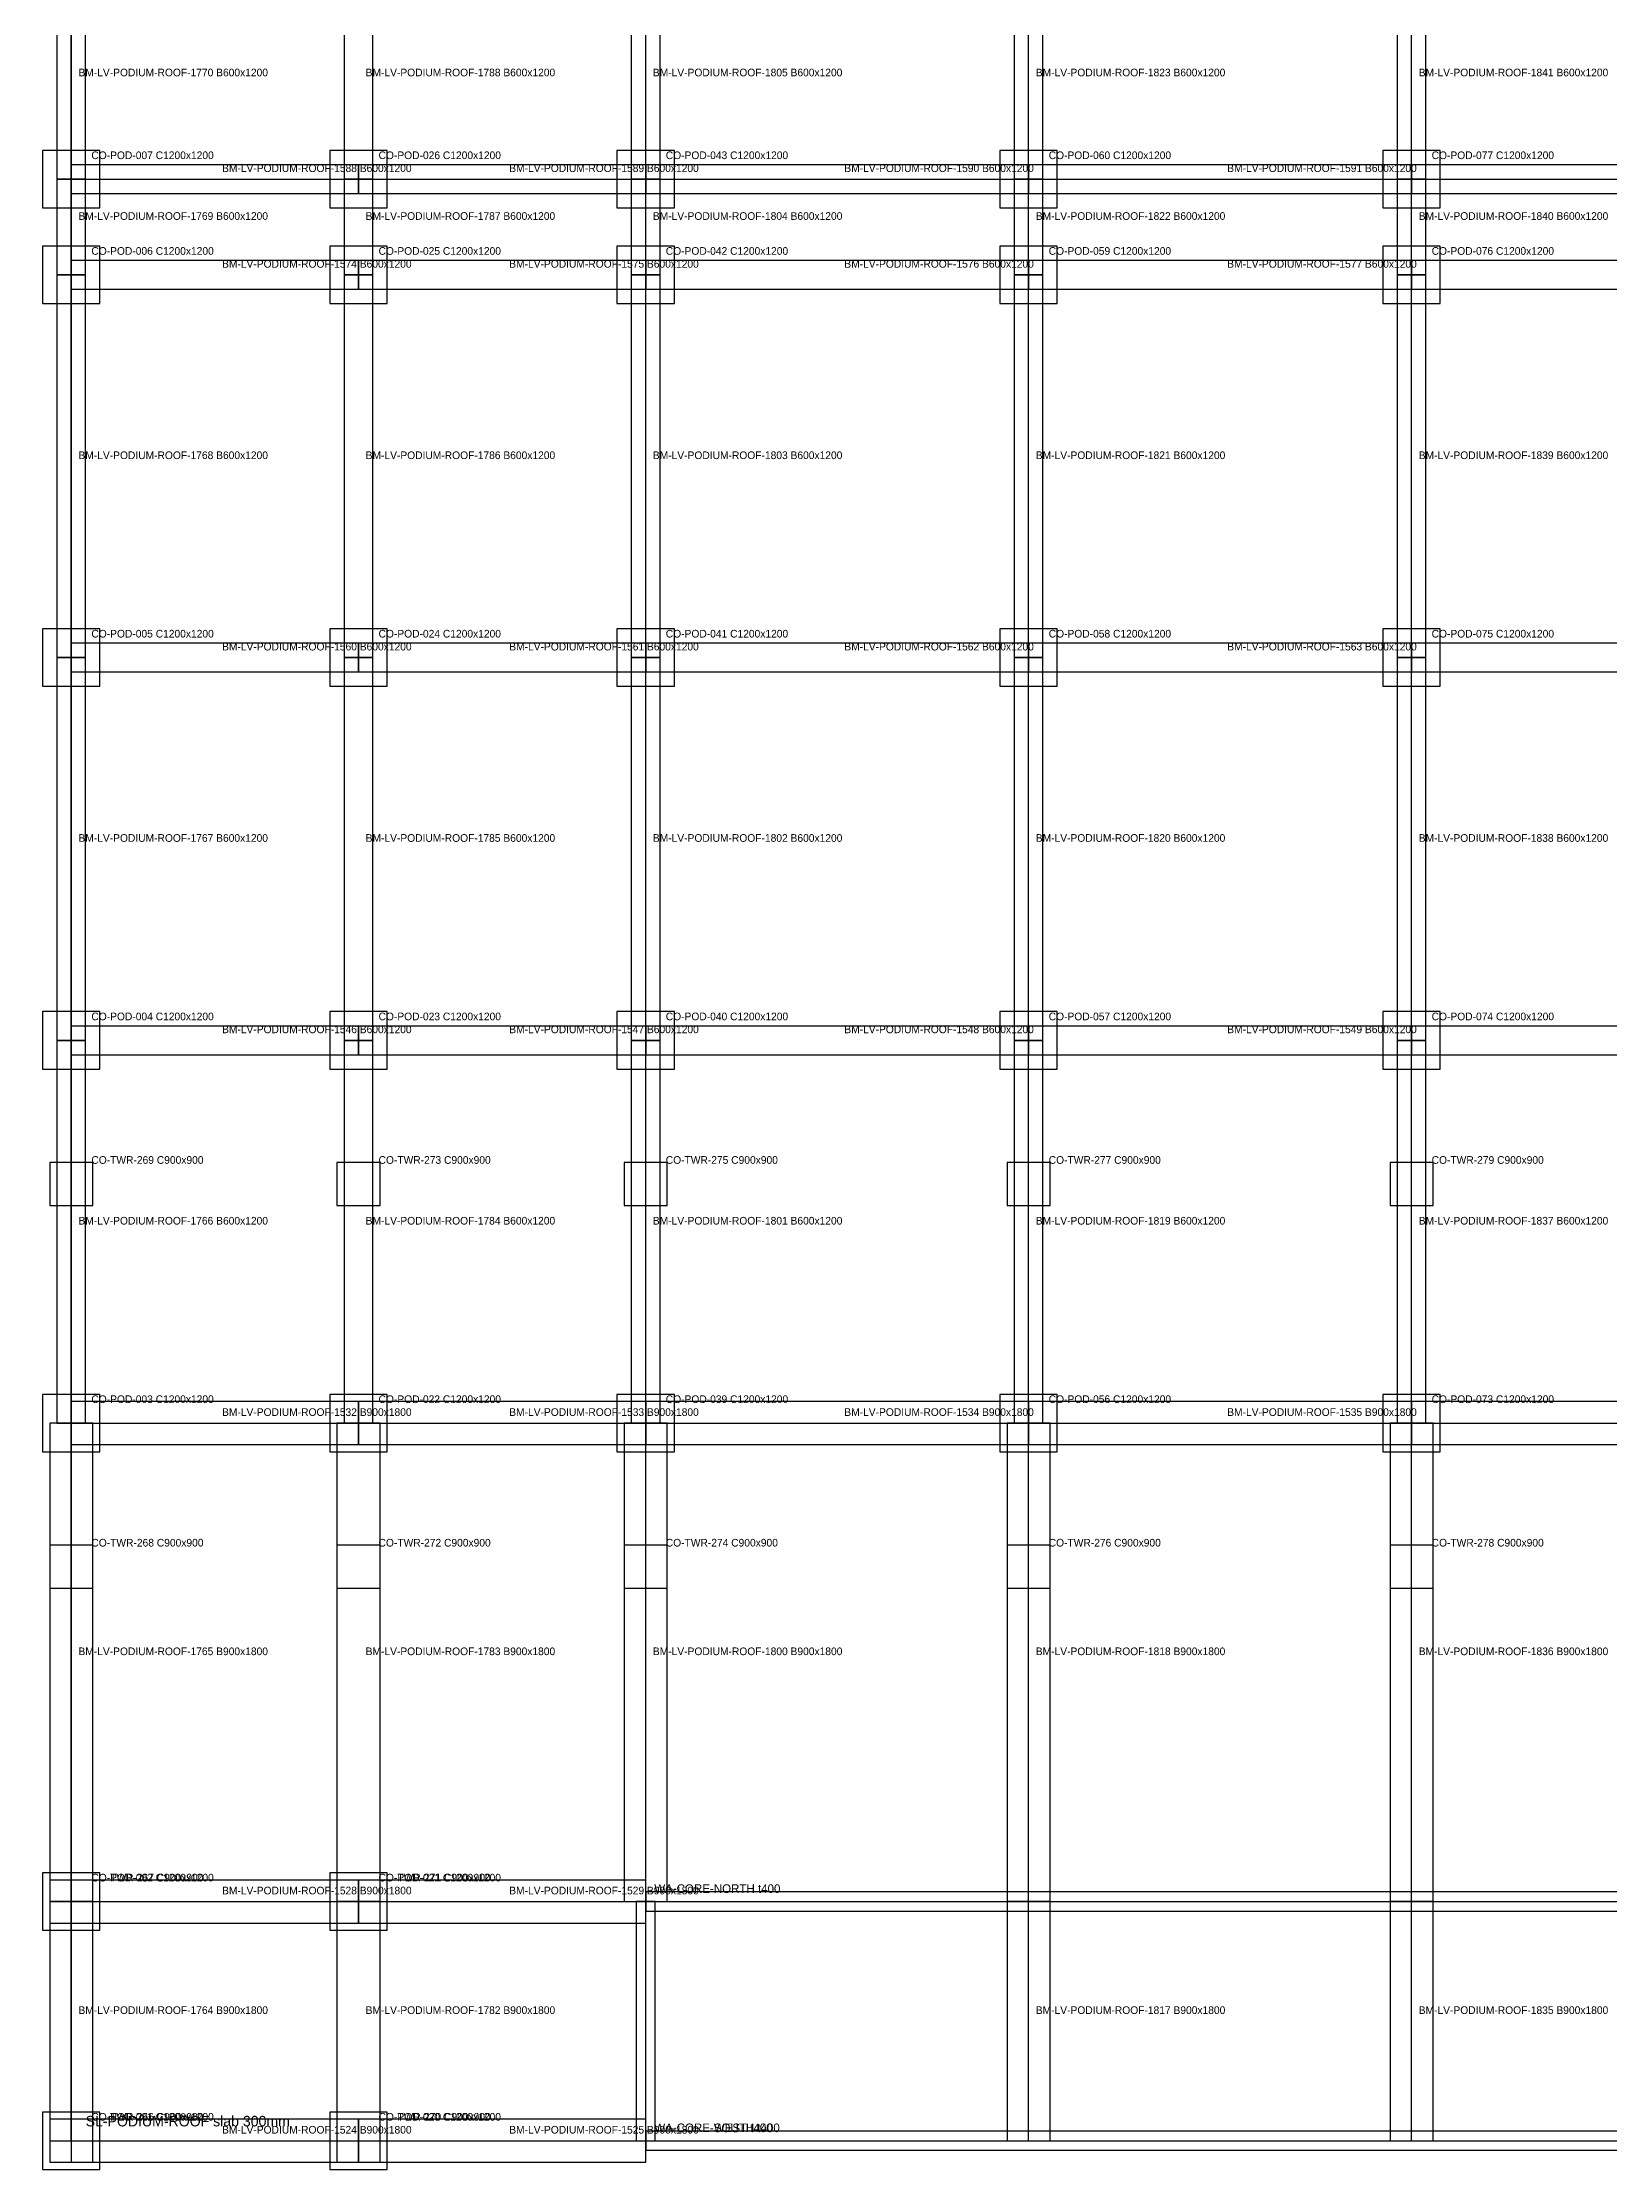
# Model space of a CAD drawing. Header units: millimetres. Extents: x -600 to 227101, y -254450 to 109948.
# Drawn here: x 118400 to 151134, y -127600 to -83144 of the extents above; entities that cross this region are included whole.
import ezdxf

# ---------------------------------------------------------------- set-up
doc = ezdxf.new("R2010")
doc.units = ezdxf.units.MM
for name, color, linetype in [('LV-PODIUM-ROOF_BEAM', 5, 'Continuous'), ('LV-PODIUM-ROOF_COLUMN', 1, 'Continuous'), ('LV-PODIUM-ROOF_GRID', 8, 'Continuous'), ('LV-PODIUM-ROOF_SLAB', 7, 'Continuous'), ('LV-PODIUM-ROOF_WALL', 3, 'Continuous'), ('TEXT', 7, 'Continuous')]:
    doc.layers.add(name, color=color, linetype=linetype)

msp = doc.modelspace()

# ---------------------------------------------------------------- linework, layer by layer
at = {"layer": 'LV-PODIUM-ROOF_BEAM'}
for points in [[(118700, -86000), (119300, -86000), (119300, -82000), (118700, -82000), (118700, -86000)], [(124700, -86000), (125300, -86000), (125300, -82000), (124700, -82000), (124700, -86000)], [(130700, -86000), (131300, -86000), (131300, -82000), (130700, -82000), (130700, -86000)], [(138700, -86000), (139300, -86000), (139300, -82000), (138700, -82000), (138700, -86000)], [(146700, -86000), (147300, -86000), (147300, -82000), (146700, -82000), (146700, -86000)], [(119000, -85700), (119000, -86300), (125000, -86300), (125000, -85700), (119000, -85700)], [(125000, -85700), (125000, -86300), (131000, -86300), (131000, -85700), (125000, -85700)], [(131000, -85700), (131000, -86300), (139000, -86300), (139000, -85700), (131000, -85700)], [(139000, -85700), (139000, -86300), (147000, -86300), (147000, -85700), (139000, -85700)], [(147000, -85700), (147000, -86300), (155000, -86300), (155000, -85700), (147000, -85700)], [(118700, -88000), (119300, -88000), (119300, -86000), (118700, -86000), (118700, -88000)], [(124700, -88000), (125300, -88000), (125300, -86000), (124700, -86000), (124700, -88000)], [(130700, -88000), (131300, -88000), (131300, -86000), (130700, -86000), (130700, -88000)], [(138700, -88000), (139300, -88000), (139300, -86000), (138700, -86000), (138700, -88000)], [(146700, -88000), (147300, -88000), (147300, -86000), (146700, -86000), (146700, -88000)], [(118700, -96000), (119300, -96000), (119300, -88000), (118700, -88000), (118700, -96000)], [(119000, -87700), (119000, -88300), (125000, -88300), (125000, -87700), (119000, -87700)], [(124700, -96000), (125300, -96000), (125300, -88000), (124700, -88000), (124700, -96000)], [(125000, -87700), (125000, -88300), (131000, -88300), (131000, -87700), (125000, -87700)], [(130700, -96000), (131300, -96000), (131300, -88000), (130700, -88000), (130700, -96000)], [(131000, -87700), (131000, -88300), (139000, -88300), (139000, -87700), (131000, -87700)], [(138700, -96000), (139300, -96000), (139300, -88000), (138700, -88000), (138700, -96000)], [(139000, -87700), (139000, -88300), (147000, -88300), (147000, -87700), (139000, -87700)], [(146700, -96000), (147300, -96000), (147300, -88000), (146700, -88000), (146700, -96000)], [(147000, -87700), (147000, -88300), (155000, -88300), (155000, -87700), (147000, -87700)], [(118700, -104000), (119300, -104000), (119300, -96000), (118700, -96000), (118700, -104000)], [(119000, -95700), (119000, -96300), (125000, -96300), (125000, -95700), (119000, -95700)], [(124700, -104000), (125300, -104000), (125300, -96000), (124700, -96000), (124700, -104000)], [(125000, -95700), (125000, -96300), (131000, -96300), (131000, -95700), (125000, -95700)], [(130700, -104000), (131300, -104000), (131300, -96000), (130700, -96000), (130700, -104000)], [(131000, -95700), (131000, -96300), (139000, -96300), (139000, -95700), (131000, -95700)], [(138700, -104000), (139300, -104000), (139300, -96000), (138700, -96000), (138700, -104000)], [(139000, -95700), (139000, -96300), (147000, -96300), (147000, -95700), (139000, -95700)], [(146700, -104000), (147300, -104000), (147300, -96000), (146700, -96000), (146700, -104000)], [(147000, -95700), (147000, -96300), (155000, -96300), (155000, -95700), (147000, -95700)], [(118700, -112000), (119300, -112000), (119300, -104000), (118700, -104000), (118700, -112000)], [(119000, -103700), (119000, -104300), (125000, -104300), (125000, -103700), (119000, -103700)], [(124700, -112000), (125300, -112000), (125300, -104000), (124700, -104000), (124700, -112000)], [(125000, -103700), (125000, -104300), (131000, -104300), (131000, -103700), (125000, -103700)], [(130700, -112000), (131300, -112000), (131300, -104000), (130700, -104000), (130700, -112000)], [(131000, -103700), (131000, -104300), (139000, -104300), (139000, -103700), (131000, -103700)], [(138700, -112000), (139300, -112000), (139300, -104000), (138700, -104000), (138700, -112000)], [(139000, -103700), (139000, -104300), (147000, -104300), (147000, -103700), (139000, -103700)], [(146700, -112000), (147300, -112000), (147300, -104000), (146700, -104000), (146700, -112000)], [(147000, -103700), (147000, -104300), (155000, -104300), (155000, -103700), (147000, -103700)], [(119000, -111550), (119000, -112450), (125000, -112450), (125000, -111550), (119000, -111550)], [(125000, -111550), (125000, -112450), (131000, -112450), (131000, -111550), (125000, -111550)], [(131000, -111550), (131000, -112450), (139000, -112450), (139000, -111550), (131000, -111550)], [(139000, -111550), (139000, -112450), (147000, -112450), (147000, -111550), (139000, -111550)], [(147000, -111550), (147000, -112450), (155000, -112450), (155000, -111550), (147000, -111550)], [(118550, -122000), (119450, -122000), (119450, -112000), (118550, -112000), (118550, -122000)], [(124550, -122000), (125450, -122000), (125450, -112000), (124550, -112000), (124550, -122000)], [(130550, -122000), (131450, -122000), (131450, -112000), (130550, -112000), (130550, -122000)], [(138550, -122000), (139450, -122000), (139450, -112000), (138550, -112000), (138550, -122000)], [(146550, -122000), (147450, -122000), (147450, -112000), (146550, -112000), (146550, -122000)], [(119000, -121550), (119000, -122450), (125000, -122450), (125000, -121550), (119000, -121550)], [(125000, -121550), (125000, -122450), (131000, -122450), (131000, -121550), (125000, -121550)], [(118550, -127000), (119450, -127000), (119450, -122000), (118550, -122000), (118550, -127000)], [(124550, -127000), (125450, -127000), (125450, -122000), (124550, -122000), (124550, -127000)], [(138550, -127000), (139450, -127000), (139450, -122000), (138550, -122000), (138550, -127000)], [(146550, -127000), (147450, -127000), (147450, -122000), (146550, -122000), (146550, -127000)], [(119000, -126550), (119000, -127450), (125000, -127450), (125000, -126550), (119000, -126550)], [(125000, -126550), (125000, -127450), (131000, -127450), (131000, -126550), (125000, -126550)]]:
    msp.add_lwpolyline(points, close=True, dxfattribs=at)
at = {"layer": 'LV-PODIUM-ROOF_COLUMN'}
for points in [[(118400, -86600), (119600, -86600), (119600, -85400), (118400, -85400), (118400, -86600)], [(124400, -86600), (125600, -86600), (125600, -85400), (124400, -85400), (124400, -86600)], [(130400, -86600), (131600, -86600), (131600, -85400), (130400, -85400), (130400, -86600)], [(138400, -86600), (139600, -86600), (139600, -85400), (138400, -85400), (138400, -86600)], [(146400, -86600), (147600, -86600), (147600, -85400), (146400, -85400), (146400, -86600)], [(118400, -88600), (119600, -88600), (119600, -87400), (118400, -87400), (118400, -88600)], [(124400, -88600), (125600, -88600), (125600, -87400), (124400, -87400), (124400, -88600)], [(130400, -88600), (131600, -88600), (131600, -87400), (130400, -87400), (130400, -88600)], [(138400, -88600), (139600, -88600), (139600, -87400), (138400, -87400), (138400, -88600)], [(146400, -88600), (147600, -88600), (147600, -87400), (146400, -87400), (146400, -88600)], [(118400, -96600), (119600, -96600), (119600, -95400), (118400, -95400), (118400, -96600)], [(124400, -96600), (125600, -96600), (125600, -95400), (124400, -95400), (124400, -96600)], [(130400, -96600), (131600, -96600), (131600, -95400), (130400, -95400), (130400, -96600)], [(138400, -96600), (139600, -96600), (139600, -95400), (138400, -95400), (138400, -96600)], [(146400, -96600), (147600, -96600), (147600, -95400), (146400, -95400), (146400, -96600)], [(118400, -104600), (119600, -104600), (119600, -103400), (118400, -103400), (118400, -104600)], [(124400, -104600), (125600, -104600), (125600, -103400), (124400, -103400), (124400, -104600)], [(130400, -104600), (131600, -104600), (131600, -103400), (130400, -103400), (130400, -104600)], [(138400, -104600), (139600, -104600), (139600, -103400), (138400, -103400), (138400, -104600)], [(146400, -104600), (147600, -104600), (147600, -103400), (146400, -103400), (146400, -104600)], [(118550, -107450), (119450, -107450), (119450, -106550), (118550, -106550), (118550, -107450)], [(124550, -107450), (125450, -107450), (125450, -106550), (124550, -106550), (124550, -107450)], [(130550, -107450), (131450, -107450), (131450, -106550), (130550, -106550), (130550, -107450)], [(138550, -107450), (139450, -107450), (139450, -106550), (138550, -106550), (138550, -107450)], [(146550, -107450), (147450, -107450), (147450, -106550), (146550, -106550), (146550, -107450)], [(118400, -112600), (119600, -112600), (119600, -111400), (118400, -111400), (118400, -112600)], [(124400, -112600), (125600, -112600), (125600, -111400), (124400, -111400), (124400, -112600)], [(130400, -112600), (131600, -112600), (131600, -111400), (130400, -111400), (130400, -112600)], [(138400, -112600), (139600, -112600), (139600, -111400), (138400, -111400), (138400, -112600)], [(146400, -112600), (147600, -112600), (147600, -111400), (146400, -111400), (146400, -112600)], [(118550, -115450), (119450, -115450), (119450, -114550), (118550, -114550), (118550, -115450)], [(124550, -115450), (125450, -115450), (125450, -114550), (124550, -114550), (124550, -115450)], [(130550, -115450), (131450, -115450), (131450, -114550), (130550, -114550), (130550, -115450)], [(138550, -115450), (139450, -115450), (139450, -114550), (138550, -114550), (138550, -115450)], [(146550, -115450), (147450, -115450), (147450, -114550), (146550, -114550), (146550, -115450)], [(118400, -122600), (119600, -122600), (119600, -121400), (118400, -121400), (118400, -122600)], [(118550, -122450), (119450, -122450), (119450, -121550), (118550, -121550), (118550, -122450)], [(124400, -122600), (125600, -122600), (125600, -121400), (124400, -121400), (124400, -122600)], [(124550, -122450), (125450, -122450), (125450, -121550), (124550, -121550), (124550, -122450)], [(118400, -127600), (119600, -127600), (119600, -126400), (118400, -126400), (118400, -127600)], [(118550, -127450), (119450, -127450), (119450, -126550), (118550, -126550), (118550, -127450)], [(124400, -127600), (125600, -127600), (125600, -126400), (124400, -126400), (124400, -127600)], [(124550, -127450), (125450, -127450), (125450, -126550), (124550, -126550), (124550, -127450)]]:
    msp.add_lwpolyline(points, close=True, dxfattribs=at)
at = {"layer": 'LV-PODIUM-ROOF_GRID'}
for points in [[(119000, -127000), (119000, -25000)], [(131000, -127000), (131000, -25000)], [(139000, -127000), (139000, -25000)], [(147000, -127000), (147000, -25000)], [(119000, -86000), (223000, -86000)], [(119000, -112000), (223000, -112000)], [(119000, -122000), (223000, -122000)], [(119000, -127000), (223000, -127000)]]:
    msp.add_lwpolyline(points, dxfattribs=at)
at = {"layer": 'LV-PODIUM-ROOF_SLAB'}
msp.add_lwpolyline([(119000, -127000), (223000, -127000), (223000, -25000), (119000, -25000), (119000, -127000)], close=True, dxfattribs=at)
at = {"layer": 'LV-PODIUM-ROOF_WALL'}
for points in [[(131000, -121800), (131000, -122200), (211000, -122200), (211000, -121800), (131000, -121800)], [(130800, -127000), (131200, -127000), (131200, -122000), (130800, -122000), (130800, -127000)], [(131000, -126800), (131000, -127200), (211000, -127200), (211000, -126800), (131000, -126800)]]:
    msp.add_lwpolyline(points, close=True, dxfattribs=at)

# ---------------------------------------------------------------- texts
at = {"layer": 'TEXT'}
for s, height, p in [('BM-LV-PODIUM-ROOF-1770 B600x1200', 160, (119150, -83850)), ('BM-LV-PODIUM-ROOF-1788 B600x1200', 160, (125150, -83850)), ('BM-LV-PODIUM-ROOF-1805 B600x1200', 160, (131150, -83850)), ('BM-LV-PODIUM-ROOF-1823 B600x1200', 160, (139150, -83850)), ('BM-LV-PODIUM-ROOF-1841 B600x1200', 160, (147150, -83850)), ('CO-POD-007 C1200x1200', 160, (119420, -85580)), ('BM-LV-PODIUM-ROOF-1588 B600x1200', 160, (122150, -85850)), ('CO-POD-026 C1200x1200', 160, (125420, -85580)), ('BM-LV-PODIUM-ROOF-1589 B600x1200', 160, (128150, -85850)), ('CO-POD-043 C1200x1200', 160, (131420, -85580)), ('BM-LV-PODIUM-ROOF-1590 B600x1200', 160, (135150, -85850)), ('CO-POD-060 C1200x1200', 160, (139420, -85580)), ('BM-LV-PODIUM-ROOF-1591 B600x1200', 160, (143150, -85850)), ('CO-POD-077 C1200x1200', 160, (147420, -85580)), ('BM-LV-PODIUM-ROOF-1769 B600x1200', 160, (119150, -86850)), ('BM-LV-PODIUM-ROOF-1787 B600x1200', 160, (125150, -86850)), ('BM-LV-PODIUM-ROOF-1804 B600x1200', 160, (131150, -86850)), ('BM-LV-PODIUM-ROOF-1822 B600x1200', 160, (139150, -86850)), ('BM-LV-PODIUM-ROOF-1840 B600x1200', 160, (147150, -86850)), ('CO-POD-006 C1200x1200', 160, (119420, -87580)), ('CO-POD-025 C1200x1200', 160, (125420, -87580)), ('CO-POD-042 C1200x1200', 160, (131420, -87580)), ('CO-POD-059 C1200x1200', 160, (139420, -87580)), ('CO-POD-076 C1200x1200', 160, (147420, -87580)), ('BM-LV-PODIUM-ROOF-1574 B600x1200', 160, (122150, -87850)), ('BM-LV-PODIUM-ROOF-1575 B600x1200', 160, (128150, -87850)), ('BM-LV-PODIUM-ROOF-1576 B600x1200', 160, (135150, -87850)), ('BM-LV-PODIUM-ROOF-1577 B600x1200', 160, (143150, -87850)), ('BM-LV-PODIUM-ROOF-1768 B600x1200', 160, (119150, -91850)), ('BM-LV-PODIUM-ROOF-1786 B600x1200', 160, (125150, -91850)), ('BM-LV-PODIUM-ROOF-1803 B600x1200', 160, (131150, -91850)), ('BM-LV-PODIUM-ROOF-1821 B600x1200', 160, (139150, -91850)), ('BM-LV-PODIUM-ROOF-1839 B600x1200', 160, (147150, -91850)), ('CO-POD-005 C1200x1200', 160, (119420, -95580)), ('CO-POD-024 C1200x1200', 160, (125420, -95580)), ('CO-POD-041 C1200x1200', 160, (131420, -95580)), ('CO-POD-058 C1200x1200', 160, (139420, -95580)), ('CO-POD-075 C1200x1200', 160, (147420, -95580)), ('BM-LV-PODIUM-ROOF-1560 B600x1200', 160, (122150, -95850)), ('BM-LV-PODIUM-ROOF-1561 B600x1200', 160, (128150, -95850)), ('BM-LV-PODIUM-ROOF-1562 B600x1200', 160, (135150, -95850)), ('BM-LV-PODIUM-ROOF-1563 B600x1200', 160, (143150, -95850)), ('BM-LV-PODIUM-ROOF-1767 B600x1200', 160, (119150, -99850)), ('BM-LV-PODIUM-ROOF-1785 B600x1200', 160, (125150, -99850)), ('BM-LV-PODIUM-ROOF-1802 B600x1200', 160, (131150, -99850)), ('BM-LV-PODIUM-ROOF-1820 B600x1200', 160, (139150, -99850)), ('BM-LV-PODIUM-ROOF-1838 B600x1200', 160, (147150, -99850)), ('CO-POD-004 C1200x1200', 160, (119420, -103580)), ('CO-POD-023 C1200x1200', 160, (125420, -103580)), ('CO-POD-040 C1200x1200', 160, (131420, -103580)), ('CO-POD-057 C1200x1200', 160, (139420, -103580)), ('CO-POD-074 C1200x1200', 160, (147420, -103580)), ('BM-LV-PODIUM-ROOF-1546 B600x1200', 160, (122150, -103850)), ('BM-LV-PODIUM-ROOF-1547 B600x1200', 160, (128150, -103850)), ('BM-LV-PODIUM-ROOF-1548 B600x1200', 160, (135150, -103850)), ('BM-LV-PODIUM-ROOF-1549 B600x1200', 160, (143150, -103850)), ('CO-TWR-269 C900x900', 160, (119420, -106580)), ('CO-TWR-273 C900x900', 160, (125420, -106580)), ('CO-TWR-275 C900x900', 160, (131420, -106580)), ('CO-TWR-277 C900x900', 160, (139420, -106580)), ('CO-TWR-279 C900x900', 160, (147420, -106580)), ('BM-LV-PODIUM-ROOF-1766 B600x1200', 160, (119150, -107850)), ('BM-LV-PODIUM-ROOF-1784 B600x1200', 160, (125150, -107850)), ('BM-LV-PODIUM-ROOF-1801 B600x1200', 160, (131150, -107850)), ('BM-LV-PODIUM-ROOF-1819 B600x1200', 160, (139150, -107850)), ('BM-LV-PODIUM-ROOF-1837 B600x1200', 160, (147150, -107850)), ('CO-POD-003 C1200x1200', 160, (119420, -111580)), ('CO-POD-022 C1200x1200', 160, (125420, -111580)), ('CO-POD-039 C1200x1200', 160, (131420, -111580)), ('CO-POD-056 C1200x1200', 160, (139420, -111580)), ('CO-POD-073 C1200x1200', 160, (147420, -111580)), ('BM-LV-PODIUM-ROOF-1532 B900x1800', 160, (122150, -111850)), ('BM-LV-PODIUM-ROOF-1533 B900x1800', 160, (128150, -111850)), ('BM-LV-PODIUM-ROOF-1534 B900x1800', 160, (135150, -111850)), ('BM-LV-PODIUM-ROOF-1535 B900x1800', 160, (143150, -111850)), ('CO-TWR-268 C900x900', 160, (119420, -114580)), ('CO-TWR-272 C900x900', 160, (125420, -114580)), ('CO-TWR-274 C900x900', 160, (131420, -114580)), ('CO-TWR-276 C900x900', 160, (139420, -114580)), ('CO-TWR-278 C900x900', 160, (147420, -114580)), ('BM-LV-PODIUM-ROOF-1765 B900x1800', 160, (119150, -116850)), ('BM-LV-PODIUM-ROOF-1783 B900x1800', 160, (125150, -116850)), ('BM-LV-PODIUM-ROOF-1800 B900x1800', 160, (131150, -116850)), ('BM-LV-PODIUM-ROOF-1818 B900x1800', 160, (139150, -116850)), ('BM-LV-PODIUM-ROOF-1836 B900x1800', 160, (147150, -116850)), ('CO-POD-002 C1200x1200', 160, (119420, -121580)), ('CO-TWR-267 C900x900', 160, (119420, -121580)), ('BM-LV-PODIUM-ROOF-1528 B900x1800', 160, (122150, -121850)), ('CO-POD-021 C1200x1200', 160, (125420, -121580)), ('CO-TWR-271 C900x900', 160, (125420, -121580)), ('BM-LV-PODIUM-ROOF-1529 B900x1800', 160, (128150, -121850)), ('WA-CORE-NORTH t400', 180, (131180, -121820)), ('BM-LV-PODIUM-ROOF-1764 B900x1800', 160, (119150, -124350)), ('BM-LV-PODIUM-ROOF-1782 B900x1800', 160, (125150, -124350)), ('BM-LV-PODIUM-ROOF-1817 B900x1800', 160, (139150, -124350)), ('BM-LV-PODIUM-ROOF-1835 B900x1800', 160, (147150, -124350)), ('SL-PODIUM-ROOF slab 300mm', 220, (119300, -126700)), ('CO-POD-001 C1200x1200', 160, (119420, -126580)), ('CO-TWR-266 C900x900', 160, (119420, -126580)), ('BM-LV-PODIUM-ROOF-1524 B900x1800', 160, (122150, -126850)), ('CO-POD-020 C1200x1200', 160, (125420, -126580)), ('CO-TWR-270 C900x900', 160, (125420, -126580)), ('BM-LV-PODIUM-ROOF-1525 B900x1800', 160, (128150, -126850)), ('WA-CORE-SOUTH t400', 180, (131180, -126820)), ('WA-CORE-WEST t400', 180, (131180, -126820))]:
    msp.add_text(s, height=height, dxfattribs=at).set_placement(p)

doc.saveas('drawing.dxf')
